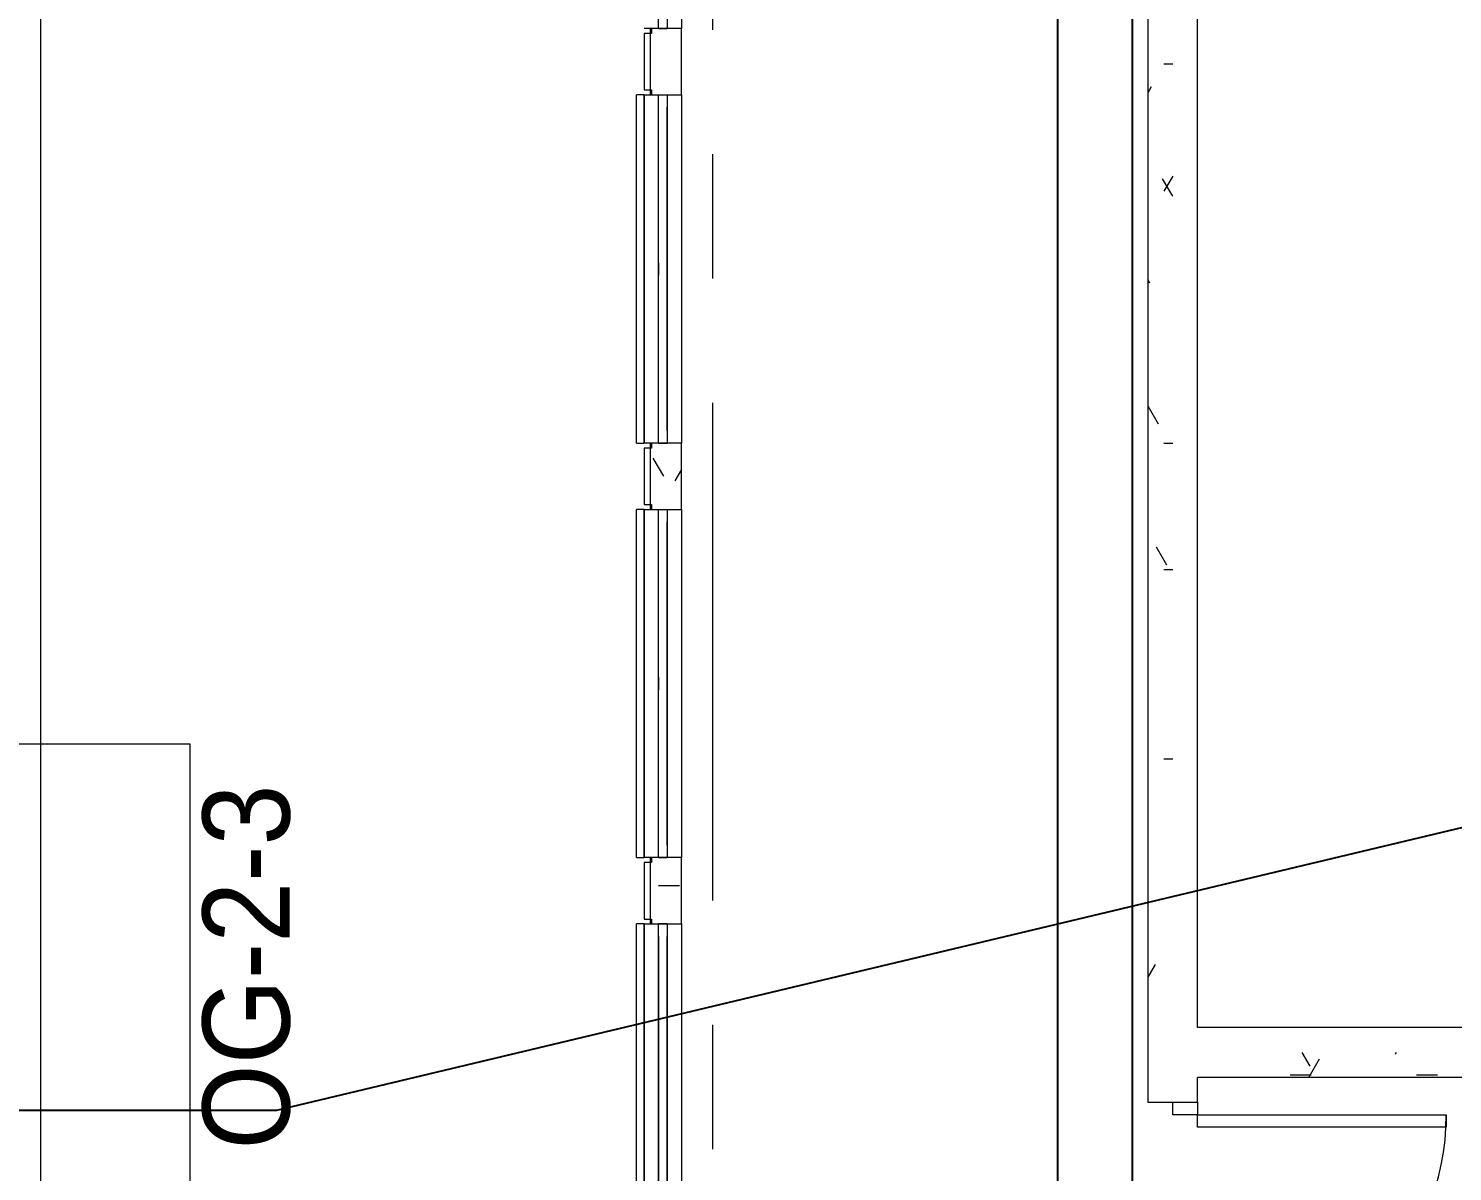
# Model space of a CAD drawing. Header units: millimetres. Extents: x 50620 to 404449, y -131543 to 97.
# Drawn here: x 346237 to 351962, y -91993 to -87398 of the extents above; entities that cross this region are included whole.
import ezdxf

# ---------------------------------------------------------------- set-up
doc = ezdxf.new("R2010")
doc.units = ezdxf.units.MM
doc.linetypes.add('HIDDEN', pattern=[9.525, 6.35, -3.175])
doc.linetypes.add('IDA - Grid Line', pattern=[3500, 2000, -500, 500, -500])
for name, color, linetype, lineweight in [('1599_DB_A_BLK2_HQ_R21-2ND STOREY 20230517--$0$A-_DOOR----_E', 8, 'Continuous', 9), ('1599_DB_A_BLK2_HQ_R21-2ND STOREY 20230517--$0$A-_GENM----_M', 8, 'Continuous', 9), ('1599_DB_A_BLK2_HQ_R21-2ND STOREY 20230517--$0$A-_WIND----_E', 8, 'Continuous', 9), ('1599_DB_A_BLK2_HQ_R21-2ND STOREY 20230517--$0$S-_COLN----_E', 8, 'Continuous', 9), ('A-_FLOR----_E', 8, 'Continuous', 9), ('A-_WALL----_E', 8, 'Continuous', 9), ('A-_WALL----_E-1', 8, 'Continuous', 18), ('A-_WALL----_H-2', 8, 'Continuous', 9), ('A-_WIND----_E', 8, 'Continuous', 9), ('E-LIGHT----E', 8, 'Continuous', 9), ('M-_ARCHI', 8, 'Continuous', 5), ('M-ACMV_FAD', 3, 'Continuous', 25), ('M-FA TEXT', 3, 'Continuous', 25), ('M_ACMV_ANNOTATION', 7, 'Continuous', 20)]:
    doc.layers.add(name, color=color, linetype=linetype, lineweight=lineweight)
doc.layers.add('S-_ANOTGRID_E-1', color=9, linetype='IDA - Grid Line', lineweight=5, true_color=0x808080)
doc.styles.add('Arial', font='arial.ttf', dxfattribs={"width": 0.8, "height": 300})
doc.styles.get("Standard").update_dxf_attribs({"font": 'arial.ttf'})
doc.dimstyles.get("Standard").update_dxf_attribs({"dimtxt": 200, "dimasz": 150, "dimexe": 0.18, "dimexo": 0.0625, "dimgap": 10, "dimtad": 1, "dimtih": 1, "dimtoh": 1, "dimdec": 0, "dimzin": 0, "dimdsep": 46, "dimtxsty": 'Standard', "dimcen": 0.09, "dimclrd": 256, "dimclre": 256, "dimclrt": 256, "dimadec": 0, "dimazin": 0, "dimtfac": 1, "dimtdec": 0, "dimtofl": 0, "dimtmove": 0, "dimatfit": 3, "dimfxl": 1, "dimtolj": 1, "dimtzin": 0, "dimarcsym": 1})
pattern_1 = [(6e-11, (-28420.7, -3975.34), (1016, 254), [83.82, -678.18, 83.82, -678.18, -4064]), (6e-11, (-28420.7, -3975.34), (1016, 254), [-1524, 83.82, -1440.18, 83.82, -678.18, -1778]), (6e-11, (-28420.7, -3975.34), (1016, 254), [-3810, 83.82, -424.18, 83.82, -1186.18]), (120, (-28039.7, -3848.34), (-727.9705, 752.8818), [83.82, -678.18, 83.82, -678.18, -4064]), (120, (-28039.7, -3848.34), (-727.9705, 752.8818), [-1524, 83.82, -1440.18, 83.82, -678.18, -1778]), (120, (-28039.7, -3848.34), (-727.9705, 752.8818), [-3810, 83.82, -424.18, 83.82, -1186.18]), (240, (-27912.7, -3340.34), (-288.0295, -1006.8818), [83.82, -678.18, 83.82, -678.18, -4064]), (240, (-27912.7, -3340.34), (-288.0295, -1006.8818), [-1524, 83.82, -1440.18, 83.82, -678.18, -1778]), (240, (-27912.7, -3340.34), (-288.0295, -1006.8818), [-3810, 83.82, -424.18, 83.82, -1186.18])]

# ---------------------------------------------------------------- blocks, each defined once
blk = doc.blocks.new('IDA - Casement w Top Hung - 2 Panels - 1400L X 1800H - B2-AW01-3560557-BLK 2 2ND STOREY PLAN')
at = {"layer": 'A-_WIND----_E'}
for p, q in [((-700, 17.5), (700, 17.5)), ((-700, 17.5), (-700, -17.5)), ((-615, 17.5), (-650, 17.5)), ((-650, 17.5), (-25, 17.5)), ((-650, 17.5), (650, 17.5)), ((650, 17.5), (-650, 17.5)), ((-35, 17.5), (-615, 17.5)), ((-615, 17.5), (-60, 17.5)), ((0, 17.5), (-35, 17.5)), ((-24.9, 17.5), (25, 17.5)), ((35, 17.5), (0, 17.5)), ((25, 17.5), (650, 17.5)), ((615, 17.5), (35, 17.5)), ((60, 17.5), (615, 17.5)), ((650, 17.5), (615, 17.5)), ((700, 17.5), (700, -17.5)), ((700, -17.5), (-700, -17.5)), ((-650, -17.5), (-615, -17.5)), ((-25, -17.5), (-650, -17.5)), ((650, -17.5), (-650, -17.5)), ((650, -17.5), (-650, -17.5)), ((-615, -17.5), (-35, -17.5)), ((-60, -17.5), (-615, -17.5)), ((-35, -17.5), (0, -17.5)), ((-24.9, -17.5), (25, -17.5)), ((0, -17.5), (35, -17.5)), ((650, -17.5), (25, -17.5)), ((35, -17.5), (615, -17.5)), ((615, -17.5), (60, -17.5)), ((615, -17.5), (650, -17.5))]:
    blk.add_line(p, q, dxfattribs=at)
blk = doc.blocks.new('IDA - Casement w Top Hung - 2 Panels - 1400L X 1800H - B2-AW01-3560558-BLK 2 2ND STOREY PLAN')
at = {"layer": 'A-_WIND----_E'}
for p, q in [((-700, 17.5), (700, 17.5)), ((-700, 17.5), (-700, -17.5)), ((-650, 17.5), (-615, 17.5)), ((-650, 17.5), (-25, 17.5)), ((-650, 17.5), (650, 17.5)), ((-650, 17.5), (650, 17.5)), ((-615, 17.5), (-35, 17.5)), ((-615, 17.5), (-60, 17.5)), ((-35, 17.5), (0, 17.5)), ((25, 17.5), (-24.9, 17.5)), ((0, 17.5), (35, 17.5)), ((25, 17.5), (650, 17.5)), ((35, 17.5), (615, 17.5)), ((60, 17.5), (615, 17.5)), ((615, 17.5), (650, 17.5)), ((700, 17.5), (700, -17.5)), ((700, -17.5), (-700, -17.5)), ((-615, -17.5), (-650, -17.5)), ((-25, -17.5), (-650, -17.5)), ((650, -17.5), (-650, -17.5)), ((-650, -17.5), (650, -17.5)), ((-35, -17.5), (-615, -17.5)), ((-60, -17.5), (-615, -17.5)), ((0, -17.5), (-35, -17.5)), ((25, -17.5), (-24.9, -17.5)), ((35, -17.5), (0, -17.5)), ((650, -17.5), (25, -17.5)), ((615, -17.5), (35, -17.5)), ((615, -17.5), (60, -17.5)), ((650, -17.5), (615, -17.5))]:
    blk.add_line(p, q, dxfattribs=at)
blk = doc.blocks.new('1599_DB_A_BLK2_HQ_R21-2ND STOREY 20230517--$0$IDA - F - Single - Swing - 1100L X 2200H - B2-TD01-3240952-LINKVIEW_BLK2_2ND STOREY')
at = {"layer": '1599_DB_A_BLK2_HQ_R21-2ND STOREY 20230517--$0$A-_DOOR----_E'}
for p, q in [((-550, 50), (-500, 50)), ((-500, 50), (-500, -50)), ((500, 50), (550, 50)), ((500, -50), (500, 50)), ((-500, -50), (-550, -50)), ((450, -50), (500, -50)), ((450, -1050), (450, -50)), ((500, -50), (500, -1050)), ((550, -50), (500, -50)), ((500, -1050), (450, -1050))]:
    blk.add_line(p, q, dxfattribs=at)
blk.add_arc((500, -50), 1000, 180, 270, dxfattribs=at)
blk = doc.blocks.new('1599_DB_A_BLK2_HQ_R21-2ND STOREY 20230517--$0$Wall Motif - Type 1-2673879-LINKVIEW_BLK2_2ND STOREY')
at = {"layer": '1599_DB_A_BLK2_HQ_R21-2ND STOREY 20230517--$0$A-_GENM----_M'}
for p, q in [((-575, 105), (825, 105)), ((-575, 105), (-575, 75)), ((825, 75), (-575, 75)), ((825, 75), (825, 105))]:
    blk.add_line(p, q, dxfattribs=at)
blk = doc.blocks.new('1599_DB_A_BLK2_HQ_R21-2ND STOREY 20230517--$0$IDA - Casement w Top Hung - 2 Panels - 1400L X 1800H - B2-AW01-3560558-LINKVIEW_BLK2_2ND STOREY')
at = {"layer": '1599_DB_A_BLK2_HQ_R21-2ND STOREY 20230517--$0$A-_WIND----_E'}
for p, q in [((-700, 17.5), (700, 17.5)), ((-700, 17.5), (-700, -17.5)), ((700, 17.5), (700, -17.5)), ((700, -17.5), (-700, -17.5))]:
    blk.add_line(p, q, dxfattribs=at)
blk = doc.blocks.new('1599_DB_A_BLK2_HQ_R21-2ND STOREY 20230517--$0$IDA - Casement w Top Hung - 2 Panels - 1400L X 1800H - B2-AW01-3560557-LINKVIEW_BLK2_2ND STOREY')
at = {"layer": '1599_DB_A_BLK2_HQ_R21-2ND STOREY 20230517--$0$A-_WIND----_E'}
for p, q in [((-700, 17.5), (700, 17.5)), ((-700, 17.5), (-700, -17.5)), ((700, 17.5), (700, -17.5)), ((700, -17.5), (-700, -17.5))]:
    blk.add_line(p, q, dxfattribs=at)
blk = doc.blocks.new('ARCHI 2ND_2024 09 11')
at = {"layer": '1599_DB_A_BLK2_HQ_R21-2ND STOREY 20230517--$0$S-_COLN----_E', "lineweight": 5}
h = blk.add_hatch(dxfattribs=at)
h.set_pattern_fill('FP_3', color=8, style=0, pattern_type=2)
h.set_pattern_definition(pattern_1)
h.paths.add_polyline_path([(-34150, -60191.7), (-34150, -56966.7), (-34250, -56966.7), (-34250, -60191.7)], flags=0)
h = blk.add_hatch(dxfattribs=at)
h.set_pattern_fill('FP_3', color=8, style=0, pattern_type=2)
h.set_pattern_definition(pattern_1)
h.paths.add_polyline_path([(-34250, -63716.7), (-34150, -63716.7), (-34150, -60191.7), (-34250, -60191.7)], flags=0)
h = blk.add_hatch(dxfattribs=at)
h.set_pattern_fill('FP_3', color=8, style=0, pattern_type=2)
h.set_pattern_definition(pattern_1)
h.paths.add_polyline_path([(-36245, -63000), (-36125, -63000), (-36125, -62733.3), (-36245, -62733.3), (-36245, -62753.3), (-36250, -62753.3), (-36250, -62980), (-36245, -62980)], flags=0)
h = blk.add_hatch(dxfattribs=at)
h.set_pattern_fill('FP_3', color=8, style=0, pattern_type=2)
h.set_pattern_definition(pattern_1)
h.paths.add_polyline_path([(-33077.7, -63616.7), (-23350, -63616.7), (-23350, -63516.7), (-34150, -63516.7), (-34150, -63616.7)], flags=0)
at = {"layer": 'A-_WALL----_H-2', "lineweight": 5}
h = blk.add_hatch(dxfattribs=at)
h.set_pattern_fill('FP_3', color=256, style=0, pattern_type=2)
h.set_pattern_definition([(360, (102886.37, 38752.37), (1016, 254), [83.82, -678.18, 83.82, -678.18, -4064]), (360, (102886.37, 38752.37), (1016, 254), [-1524, 83.82, -1440.18, 83.82, -678.18, -1778]), (360, (102886.37, 38752.37), (1016, 254), [-3810, 83.82, -424.18, 83.82, -1186.18]), (120, (103267.37, 38879.37), (-727.97045, 752.8818), [83.82, -678.18, 83.82, -678.18, -4064]), (120, (103267.37, 38879.37), (-727.97045, 752.8818), [-1524, 83.82, -1440.18, 83.82, -678.18, -1778]), (120, (103267.37, 38879.37), (-727.97045, 752.8818), [-3810, 83.82, -424.18, 83.82, -1186.18]), (240, (103394.37, 39387.37), (-288.02955, -1006.8818), [83.82, -678.18, 83.82, -678.18, -4064]), (240, (103394.37, 39387.37), (-288.02955, -1006.8818), [-1524, 83.82, -1440.18, 83.82, -678.18, -1778]), (240, (103394.37, 39387.37), (-288.02955, -1006.8818), [-3810, 83.82, -424.18, 83.82, -1186.18])])
h.paths.add_polyline_path([(-36125, -77250), (-36125, -77033.3), (-36245, -77034.1), (-36245, -77053.3), (-36250, -77053.3), (-36250, -77230), (-36245, -77230.7), (-36245, -77250), (-36182.7, -77250)])
h.paths.add_polyline_path([(-36217.5, -75633.3), (-36125, -75633.3), (-36125, -75416.7), (-36245, -75418), (-36245, -75436.7), (-36250, -75436.7), (-36250, -75613.3), (-36245, -75614.6), (-36245, -75633.3), (-36217.7, -75633.3)])
h.paths.add_polyline_path([(-36245, -74016.7), (-36125, -74016.7), (-36125, -73800), (-36245, -73801.9), (-36245, -73820), (-36250, -73820), (-36250, -73996.7), (-36245, -73998.5)])
h.paths.add_polyline_path([(-36245, -70200), (-36125, -70200), (-36125, -69933.3), (-36245, -69933.3), (-36245, -69953.3), (-36250, -69953.3), (-36250, -70180), (-36245, -70180), (-36245, -70194.9)])
h.paths.add_polyline_path([(-36217.7, -68533.3), (-36125, -68533.3), (-36125, -68266.7), (-36245, -68266.7), (-36245, -68286.7), (-36250, -68286.7), (-36250, -68513.3), (-36245, -68513.3), (-36245, -68533.3)])
h.paths.add_polyline_path([(-36182.7, -66866.7), (-36125, -66866.7), (-36125, -66600), (-36245, -66600), (-36245, -66620), (-36250, -66620.8), (-36250, -66846.7), (-36245, -66846.7), (-36245, -66866.7), (-36217.5, -66866.7)])
h.paths.add_polyline_path([(-36245, -63000), (-36125, -63000), (-36125, -62733.3), (-36245, -62733.3), (-36245, -62753.3), (-36250, -62754.2), (-36250, -62980), (-36245, -62980), (-36245, -62999.3)])
h.paths.add_polyline_path([(-36182.7, -61333.3), (-36125, -61333.3), (-36125, -61066.7), (-36245, -61066.7), (-36245, -61086.7), (-36250, -61087.5), (-36250, -61313.3), (-36245, -61313.3), (-36245, -61333.3), (-36217.5, -61333.3)])
h.paths.add_polyline_path([(-36245, -59666.7), (-36125, -59666.7), (-36125, -59400), (-36245, -59400.5), (-36245, -59420), (-36250, -59420.8), (-36250, -59646.7), (-36245, -59647.1)])
at = {"layer": '1599_DB_A_BLK2_HQ_R21-2ND STOREY 20230517--$0$S-_COLN----_E', "color": 8, "lineweight": 5}
for p, q in [((-34050, -63416.7), (-34050, -57166.7)), ((-36125, -58000), (-36125, -59400)), ((-36245, -59400), (-36275, -59400)), ((-36275, -59420), (-36275, -59646.7)), ((-36245, -59420), (-36275, -59420)), ((-36250, -59400), (-36250, -59420)), ((-36250, -59420), (-36250, -59646.7)), ((-36245, -59400), (-36245, -59420)), ((-36217.7, -59400), (-36245, -59400)), ((-36125, -59400), (-36182.7, -59400)), ((-36125, -59666.7), (-36125, -59400)), ((-36275, -59646.7), (-36245, -59646.7)), ((-36250, -59646.7), (-36250, -59666.7)), ((-36245, -59646.7), (-36245, -59666.7)), ((-36275, -61066.7), (-36275, -59666.7)), ((-36275, -59666.7), (-36245, -59666.7)), ((-36245, -59666.7), (-36217.7, -59666.7)), ((-36182.7, -59666.7), (-36125, -59666.7)), ((-36125, -59666.7), (-36125, -61066.7)), ((-36245, -61066.7), (-36275, -61066.7)), ((-36250, -61066.7), (-36250, -61086.7)), ((-36245, -61066.7), (-36245, -61086.7)), ((-36217.7, -61066.7), (-36245, -61066.7)), ((-36125, -61066.7), (-36182.7, -61066.7)), ((-36125, -61333.3), (-36125, -61066.7)), ((-36275, -61086.7), (-36275, -61313.3)), ((-36245, -61086.7), (-36275, -61086.7)), ((-36250, -61086.7), (-36250, -61313.3)), ((-36275, -61313.3), (-36245, -61313.3)), ((-36250, -61313.3), (-36250, -61333.3)), ((-36245, -61313.3), (-36245, -61333.3)), ((-36275, -62733.3), (-36275, -61333.3)), ((-36275, -61333.3), (-36245, -61333.3)), ((-36245, -61333.3), (-36217.7, -61333.3)), ((-36182.7, -61333.3), (-36125, -61333.3)), ((-36125, -61333.3), (-36125, -62733.3)), ((-36245, -62733.3), (-36275, -62733.3)), ((-36250, -62733.3), (-36250, -62753.3)), ((-36245, -62733.3), (-36245, -62753.3)), ((-36217.7, -62733.3), (-36245, -62733.3)), ((-36125, -62733.3), (-36182.7, -62733.3)), ((-36125, -63000), (-36125, -62733.3)), ((-36275, -62753.3), (-36275, -62980)), ((-36245, -62753.3), (-36275, -62753.3)), ((-36250, -62753.3), (-36250, -62980)), ((-36275, -62980), (-36245, -62980)), ((-36275, -64400), (-36275, -63000)), ((-36275, -63000), (-36245, -63000)), ((-36250, -62980), (-36250, -63000)), ((-36245, -62980), (-36245, -63000)), ((-36245, -63000), (-36217.7, -63000)), ((-36182.7, -63000), (-36125, -63000)), ((-36125, -63000), (-36125, -64400)), ((-28950, -63416.7), (-34050, -63416.7)), ((-23550, -63616.7), (-34050, -63616.7)), ((-34250, -63716.7), (-34050, -63716.7))]:
    blk.add_line(p, q, dxfattribs=at)
for points in [[(-34250, -56966.7), (-34250, -63716.7)], [(-34050, -63716.7), (-34050, -63616.7)]]:
    blk.add_lwpolyline(points, dxfattribs=at)
at = {"layer": 'A-_FLOR----_E', "lineweight": 5}
for p, q in [((-36250, -59400), (-36250, -59420)), ((-36250, -59420), (-36250, -59646.7)), ((-36250, -59646.7), (-36250, -59666.7)), ((-36250, -61066.7), (-36250, -61086.7)), ((-36250, -61086.7), (-36250, -61313.3)), ((-36250, -61313.3), (-36250, -61333.3)), ((-36250, -62733.3), (-36250, -62753.3)), ((-36250, -62753.3), (-36250, -62980)), ((-36250, -62980), (-36250, -63000))]:
    blk.add_line(p, q, dxfattribs=at)
at = {"layer": 'A-_WALL----_E', "color": 8, "lineweight": 5}
blk.add_line((-38700, -62276.7), (-38700, -50400), dxfattribs=at)
at = {"layer": 'A-_WALL----_E', "lineweight": 5}
for p, q in [((-36125, -58000), (-36125, -59400)), ((-36245, -59400), (-36275, -59400)), ((-36250, -59420), (-36250, -59646.7)), ((-36125, -59400), (-36245, -59400)), ((-36275, -59666.7), (-36245, -59666.7)), ((-36275, -61066.7), (-36275, -59666.7)), ((-36245, -59666.7), (-36125, -59666.7)), ((-36125, -59666.7), (-36125, -61066.7)), ((-36245, -61066.7), (-36275, -61066.7)), ((-36125, -61066.7), (-36245, -61066.7)), ((-36250, -61086.7), (-36250, -61313.3)), ((-36275, -61333.3), (-36245, -61333.3)), ((-36275, -62733.3), (-36275, -61333.3)), ((-36245, -61333.3), (-36125, -61333.3)), ((-36125, -61333.3), (-36125, -62733.3)), ((-36245, -62733.3), (-36275, -62733.3)), ((-36125, -62733.3), (-36245, -62733.3)), ((-36250, -62753.3), (-36250, -62980)), ((-36275, -63000), (-36245, -63000)), ((-36275, -64400), (-36275, -63000)), ((-36245, -63000), (-36125, -63000)), ((-36125, -63000), (-36125, -64400))]:
    blk.add_line(p, q, dxfattribs=at)
at = {"layer": 'A-_WALL----_E', "color": 8, "linetype": 'HIDDEN', "lineweight": 5, "ltscale": 1000}
blk.add_line((-38700, -64226.7), (-38700, -62276.7), dxfattribs=at)
at = {"layer": 'A-_WALL----_E-1', "lineweight": 5}
for p, q in [((-36245, -59420), (-36275, -59420)), ((-36275, -59420), (-36275, -59646.7)), ((-36125, -59400), (-36245, -59400)), ((-36245, -59400), (-36245, -59420)), ((-36125, -59666.7), (-36125, -59400)), ((-36275, -59646.7), (-36245, -59646.7)), ((-36245, -59646.7), (-36245, -59666.7)), ((-36245, -59666.7), (-36125, -59666.7)), ((-36125, -61066.7), (-36245, -61066.7)), ((-36245, -61066.7), (-36245, -61086.7)), ((-36125, -61333.3), (-36125, -61066.7)), ((-36245, -61086.7), (-36275, -61086.7)), ((-36275, -61086.7), (-36275, -61313.3)), ((-36275, -61313.3), (-36245, -61313.3)), ((-36245, -61313.3), (-36245, -61333.3)), ((-36245, -61333.3), (-36125, -61333.3)), ((-36125, -62733.3), (-36245, -62733.3)), ((-36245, -62733.3), (-36245, -62753.3)), ((-36125, -63000), (-36125, -62733.3)), ((-36245, -62753.3), (-36275, -62753.3)), ((-36275, -62753.3), (-36275, -62980)), ((-36275, -62980), (-36245, -62980)), ((-36245, -62980), (-36245, -63000)), ((-36245, -63000), (-36125, -63000))]:
    blk.add_line(p, q, dxfattribs=at)
at = {"layer": 'E-LIGHT----E', "color": 8, "lineweight": 5}
blk.add_lwpolyline([(-38900, -64226.7), (-38100, -64226.7), (-38100, -62276.7), (-38900, -62276.7)], close=True, dxfattribs=at)
at = {"layer": 'S-_ANOTGRID_E-1', "color": 8, "lineweight": 5}
blk.add_line((-36000, 26594.8), (-36000, -83806.9), dxfattribs=at)
at = {"layer": '1599_DB_A_BLK2_HQ_R21-2ND STOREY 20230517--$0$S-_COLN----_E', "color": 8, "lineweight": 5}
for name, p, rotation in [('1599_DB_A_BLK2_HQ_R21-2ND STOREY 20230517--$0$IDA - Casement w Top Hung - 2 Panels - 1400L X 1800H - B2-AW01-3560558-LINKVIEW_BLK2_2ND STOREY', (-36200.2, -58700), 90.0000000000586), ('1599_DB_A_BLK2_HQ_R21-2ND STOREY 20230517--$0$Wall Motif - Type 1-2673879-LINKVIEW_BLK2_2ND STOREY', (-36200, -60491.7), 90.0000000000586), ('1599_DB_A_BLK2_HQ_R21-2ND STOREY 20230517--$0$IDA - Casement w Top Hung - 2 Panels - 1400L X 1800H - B2-AW01-3560558-LINKVIEW_BLK2_2ND STOREY', (-36200.2, -60366.7), 90.0000000000586), ('1599_DB_A_BLK2_HQ_R21-2ND STOREY 20230517--$0$Wall Motif - Type 1-2673879-LINKVIEW_BLK2_2ND STOREY', (-36200, -62158.3), 90.0000000000586), ('1599_DB_A_BLK2_HQ_R21-2ND STOREY 20230517--$0$IDA - Casement w Top Hung - 2 Panels - 1400L X 1800H - B2-AW01-3560558-LINKVIEW_BLK2_2ND STOREY', (-36200.2, -62033.3), 90.0000000000586), ('1599_DB_A_BLK2_HQ_R21-2ND STOREY 20230517--$0$Wall Motif - Type 1-2673879-LINKVIEW_BLK2_2ND STOREY', (-36200, -63825), 90.0000000000586), ('1599_DB_A_BLK2_HQ_R21-2ND STOREY 20230517--$0$IDA - Casement w Top Hung - 2 Panels - 1400L X 1800H - B2-AW01-3560557-LINKVIEW_BLK2_2ND STOREY', (-36200.2, -63700), 270.0000000000586), ('1599_DB_A_BLK2_HQ_R21-2ND STOREY 20230517--$0$IDA - F - Single - Swing - 1100L X 2200H - B2-TD01-3240952-LINKVIEW_BLK2_2ND STOREY', (-34100, -64266.7), 90.0000000000586)]:
    blk.add_blockref(name, p, dxfattribs=dict(at, rotation=rotation))
at = {"layer": 'A-_WIND----_E', "lineweight": 5}
for name, p, rotation in [('IDA - Casement w Top Hung - 2 Panels - 1400L X 1800H - B2-AW01-3560558-BLK 2 2ND STOREY PLAN', (-36200.2, -58700), 89.99999999999997), ('IDA - Casement w Top Hung - 2 Panels - 1400L X 1800H - B2-AW01-3560558-BLK 2 2ND STOREY PLAN', (-36200.2, -60366.7), 89.99999999999997), ('IDA - Casement w Top Hung - 2 Panels - 1400L X 1800H - B2-AW01-3560558-BLK 2 2ND STOREY PLAN', (-36200.2, -62033.3), 89.99999999999997), ('IDA - Casement w Top Hung - 2 Panels - 1400L X 1800H - B2-AW01-3560557-BLK 2 2ND STOREY PLAN', (-36200.2, -63700), 270)]:
    blk.add_blockref(name, p, dxfattribs=dict(at, rotation=rotation))
at = {"layer": 'E-LIGHT----E', "color": 8, "lineweight": 5, "style": 'Arial', "width": 0.9}
blk.add_text('OG-2-3', height=350, rotation=90, dxfattribs=at).set_placement((-37700.2, -63906.5))

msp = doc.modelspace()

# ---------------------------------------------------------------- block references
at = {"layer": 'M-_ARCHI', "lineweight": 5, "extrusion": (0.000419962, 1.0854e-05, 1), "rotation": 359.9999887056363}
msp.add_blockref('ARCHI 2ND_2024 09 11', (384987.1, -27998.1, 422.1), dxfattribs=at)

# ---------------------------------------------------------------- next in the draw order: linework, layer by layer
at = {"layer": 'M-ACMV_FAD'}
msp.add_line((350676.1, -101482.9, 30.2), (350676.1, -83606.2, 10.3), dxfattribs=at)

# ---------------------------------------------------------------- next in the draw order: texts
at = {"layer": 'M-FA TEXT', "linetype": 'Continuous', "insert": (350271.1, -95056.1, 2), "char_height": 400, "width": 3693.667, "attachment_point": 7, "rotation": 90, "line_spacing_factor": 0.8, "style": 'Arial', "bg_fill": 3, "box_fill_scale": 1.2, "bg_fill_color": 256, "bg_fill_transparency": 0}
msp.add_mtext('{\\Fsimplex|c0;300x250 FAD}', dxfattribs=at)

# ---------------------------------------------------------------- next in the draw order: linework, layer by layer
at = {"layer": 'M-ACMV_FAD'}
msp.add_line((350376.1, -101482.9, 30.2), (350376.1, -83606.2, 10.3), dxfattribs=at)

# ---------------------------------------------------------------- next in the draw order: leaders
at = {"layer": 'M_ACMV_ANNOTATION'}
msp.add_leader([(356669.5, -89496.4, -266.8), (347234.3, -91748.1, -262.8), (341137, -91748.1, -260.3)], dimstyle='Standard', override={"dimasz": 300, "dimtad": 0, "dimldrblk": 'DotBlank', "dimfxl": 100, "dimarcsym": 2}, dxfattribs=at)

doc.saveas('drawing.dxf')
